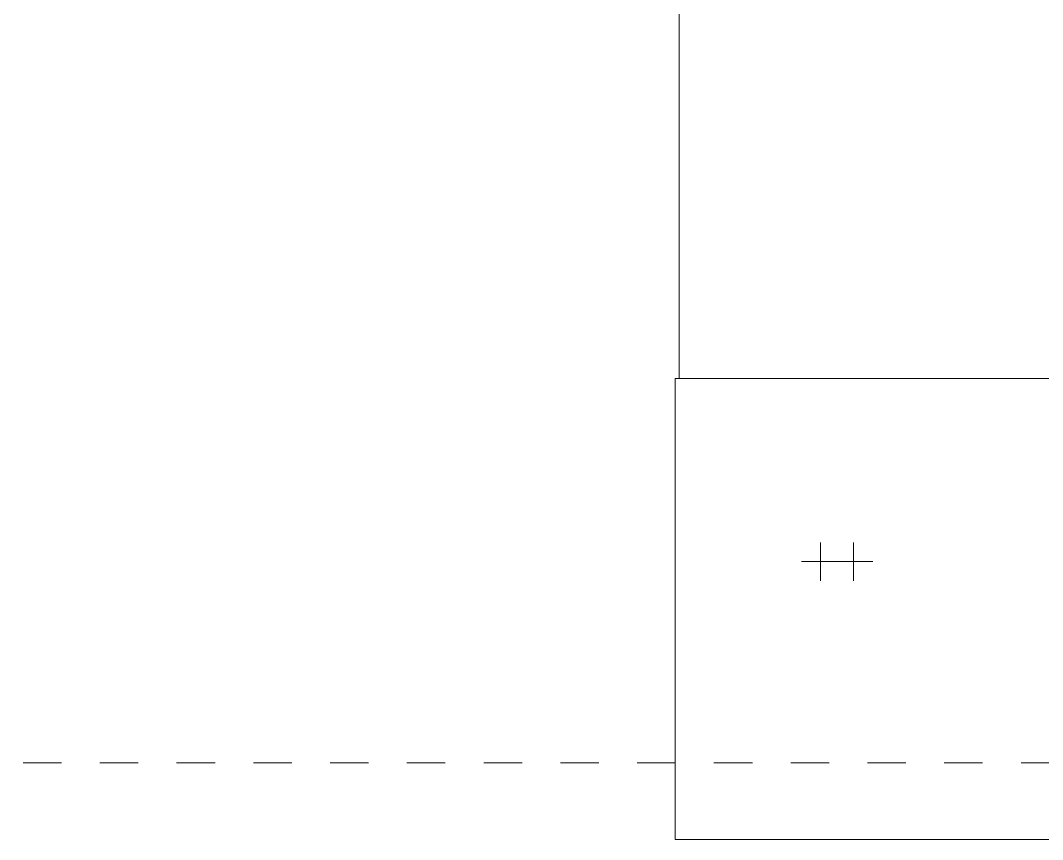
# Model space of a CAD drawing. Header units: metres. Extents: x -3 to 137, y -7 to 15.
# Drawn here: x 39.425 to 42.089, y -3.485 to -1.353 of the extents above; entities that cross this region are included whole.
import ezdxf

# ---------------------------------------------------------------- set-up
doc = ezdxf.new("R2010")
doc.units = ezdxf.units.M
doc.linetypes.add('Centre', pattern=[0.03175, 0.00635, -0.00475, 0.0159, -0.00475])
for name, color, linetype, lineweight in [('A-FLOR-LEVL', 7, 'Continuous', 9), ('I-WALL', 7, 'Continuous', 9), ('P-PIPE-CNTR', 7, 'Continuous', 9)]:
    doc.layers.add(name, color=color, linetype=linetype, lineweight=lineweight)

msp = doc.modelspace()

# ---------------------------------------------------------------- linework, layer by layer
at = {"layer": 'A-FLOR-LEVL', "color": 253, "linetype": 'Centre', "true_color": 0xaaaaaa}
msp.add_line((58.5325, -3.2853), (39.4255, -3.2853), dxfattribs=at)
at = {"layer": 'I-WALL'}
for p, q in [((41.1414, -0.2), (41.1414, -2.2853)), ((41.1314, -3.4853), (41.1314, -2.2853)), ((54.4812, -2.2853), (41.1314, -2.2853)), ((41.1314, -3.4853), (54.4812, -3.4853))]:
    msp.add_line(p, q, dxfattribs=at)
at = {"layer": 'P-PIPE-CNTR'}
for p, q in [((41.5104, -2.8118), (41.5104, -2.7118)), ((41.5964, -2.8118), (41.5964, -2.7118)), ((41.4604, -2.7618), (41.5604, -2.7618)), ((41.5464, -2.7618), (41.6464, -2.7618))]:
    msp.add_line(p, q, dxfattribs=at)

doc.saveas('drawing.dxf')
